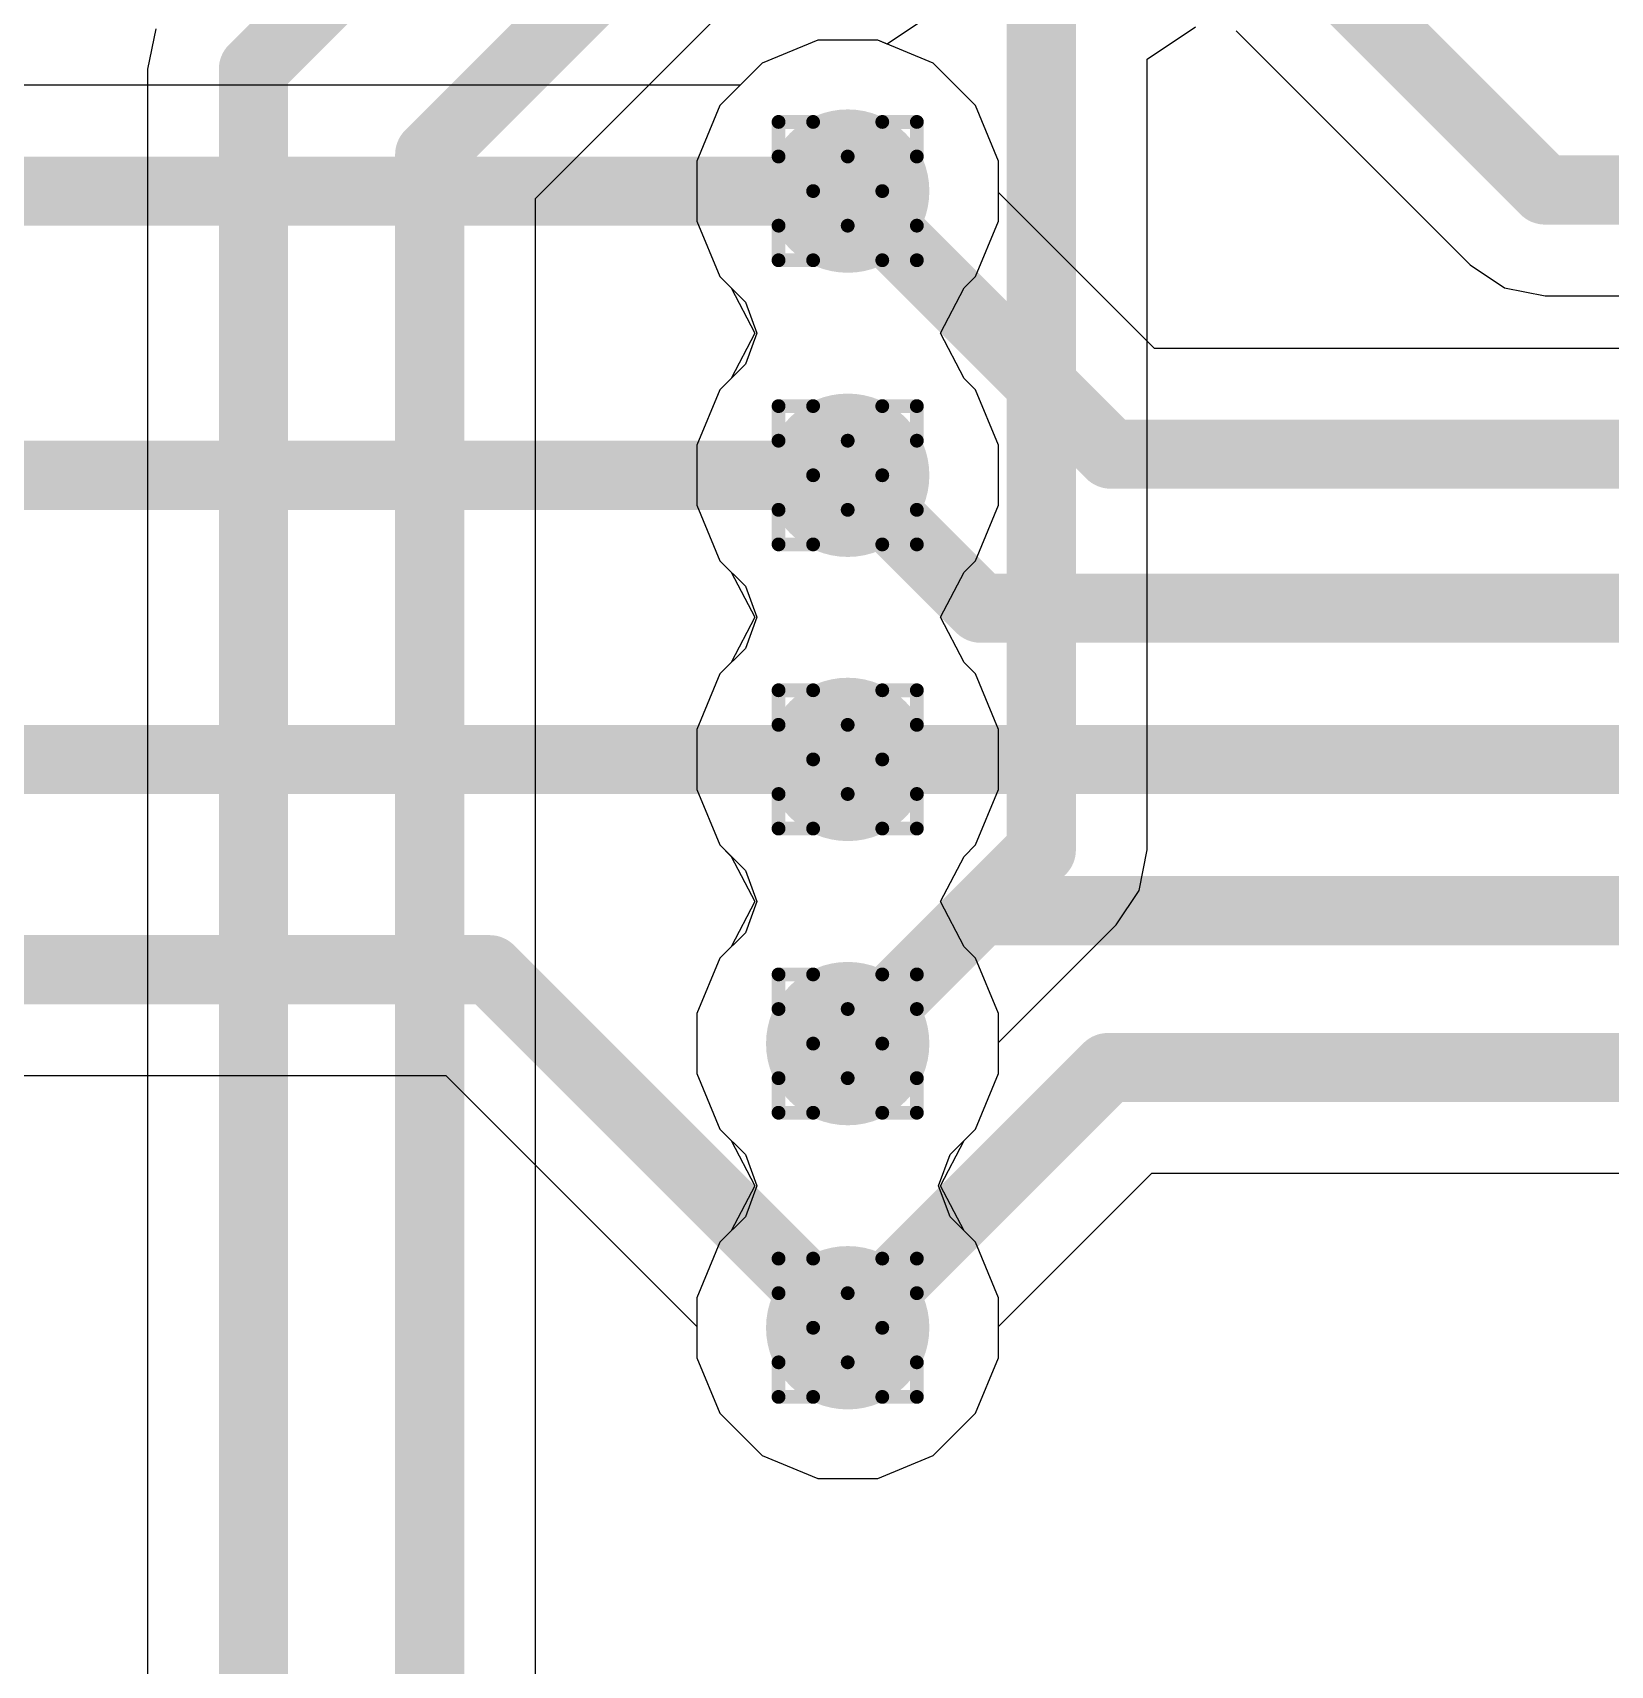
# Model space of a CAD drawing. Header units: inches. Extents: x -11 to 5379, y 0 to 5429.
# Drawn here: x 54.33 to 60.13, y 32.74 to 38.73 of the extents above; entities that cross this region are included whole.
import ezdxf

# ---------------------------------------------------------------- set-up
doc = ezdxf.new("R2010")
doc.units = ezdxf.units.IN
for name, color, linetype in [('Bottom Layer', 5, 'Continuous'), ('Drill Drawing', 1, 'Continuous'), ('GND', 16, 'Continuous'), ('PWR', 76, 'Continuous'), ('Top Layer', 1, 'Continuous'), ('Via Holes', 16, 'Continuous')]:
    doc.layers.add(name, color=color, linetype=linetype)

msp = doc.modelspace()

# ---------------------------------------------------------------- hatches: boundary and pattern name
at = {"layer": 'Bottom Layer'}
h = msp.add_hatch(color=5, dxfattribs=at)
edge = h.paths.add_edge_path()
edge.add_arc((57.3278, 38.1508), 0.3, 0, 360)
h = msp.add_hatch(color=5, dxfattribs=at)
edge = h.paths.add_edge_path()
edge.add_arc((57.3278, 37.107), 0.3, 0, 360)
h = msp.add_hatch(color=5, dxfattribs=at)
edge = h.paths.add_edge_path()
edge.add_arc((57.3278, 36.0633), 0.3, 0, 360)
h = msp.add_hatch(color=5, dxfattribs=at)
edge = h.paths.add_edge_path()
edge.add_arc((57.3278, 35.0195), 0.3, 0, 360)
h = msp.add_hatch(color=5, dxfattribs=at)
edge = h.paths.add_edge_path()
edge.add_arc((57.3278, 33.9758), 0.3, 0, 360)
at = {"layer": 'GND'}
h = msp.add_hatch(color=16, dxfattribs=at)
edge = h.paths.add_edge_path()
edge.add_arc((57.3278, 38.1508), 0.3, 0, 360)
h = msp.add_hatch(color=16, dxfattribs=at)
edge = h.paths.add_edge_path()
edge.add_arc((57.3278, 37.107), 0.3, 0, 360)
h = msp.add_hatch(color=16, dxfattribs=at)
edge = h.paths.add_edge_path()
edge.add_arc((57.3278, 36.0633), 0.3, 0, 360)
h = msp.add_hatch(color=16, dxfattribs=at)
edge = h.paths.add_edge_path()
edge.add_arc((57.3278, 35.0195), 0.3, 0, 360)
h = msp.add_hatch(color=16, dxfattribs=at)
edge = h.paths.add_edge_path()
edge.add_arc((57.3278, 33.9758), 0.3, 0, 360)
at = {"layer": 'PWR'}
h = msp.add_hatch(color=76, dxfattribs=at)
edge = h.paths.add_edge_path()
edge.add_arc((57.3278, 38.1508), 0.3, 0, 360)
h = msp.add_hatch(color=76, dxfattribs=at)
edge = h.paths.add_edge_path()
edge.add_arc((57.3278, 37.107), 0.3, 0, 360)
h = msp.add_hatch(color=76, dxfattribs=at)
edge = h.paths.add_edge_path()
edge.add_arc((57.3278, 36.0633), 0.3, 0, 360)
h = msp.add_hatch(color=76, dxfattribs=at)
edge = h.paths.add_edge_path()
edge.add_arc((57.3278, 35.0195), 0.3, 0, 360)
h = msp.add_hatch(color=76, dxfattribs=at)
edge = h.paths.add_edge_path()
edge.add_arc((57.3278, 33.9758), 0.3, 0, 360)
at = {"layer": 'Top Layer'}
h = msp.add_hatch(color=1, dxfattribs=at)
edge = h.paths.add_edge_path()
edge.add_arc((57.3278, 38.1508), 0.3, 0, 360)
h = msp.add_hatch(color=1, dxfattribs=at)
edge = h.paths.add_edge_path()
edge.add_arc((57.3278, 37.107), 0.3, 0, 360)
h = msp.add_hatch(color=1, dxfattribs=at)
edge = h.paths.add_edge_path()
edge.add_arc((57.3278, 36.0633), 0.3, 0, 360)
h = msp.add_hatch(color=1, dxfattribs=at)
edge = h.paths.add_edge_path()
edge.add_arc((57.3278, 35.0195), 0.3, 0, 360)
h = msp.add_hatch(color=1, dxfattribs=at)
edge = h.paths.add_edge_path()
edge.add_arc((57.3278, 33.9758), 0.3, 0, 360)
at = {"layer": 'Via Holes'}
h = msp.add_hatch(color=7, dxfattribs=at)
edge = h.paths.add_edge_path()
edge.add_arc((57.3278, 38.1508), 0.15, 0, 360)
h = msp.add_hatch(color=7, dxfattribs=at)
edge = h.paths.add_edge_path()
edge.add_arc((57.3278, 37.107), 0.15, 0, 360)
h = msp.add_hatch(color=7, dxfattribs=at)
edge = h.paths.add_edge_path()
edge.add_arc((57.3278, 36.0633), 0.15, 0, 360)
h = msp.add_hatch(color=7, dxfattribs=at)
edge = h.paths.add_edge_path()
edge.add_arc((57.3278, 35.0195), 0.15, 0, 360)
h = msp.add_hatch(color=7, dxfattribs=at)
edge = h.paths.add_edge_path()
edge.add_arc((57.3278, 33.9758), 0.15, 0, 360)

# ---------------------------------------------------------------- linework, layer by layer
at = {"layer": 'Bottom Layer'}
for p, q in [((57.6507, 38.8092), (57.4729, 38.6904)), ((58.4276, 38.6353), (58.6054, 38.7541)), ((57.2176, 38.7048), (57.014, 38.6205)), ((57.438, 38.7048), (57.2176, 38.7048)), ((57.4729, 38.6904), (57.438, 38.7048)), ((57.014, 38.6205), (56.9328, 38.5393)), ((58.4276, 35.7308), (58.4276, 38.6353)), ((56.9328, 38.5393), (36.9202, 38.5393)), ((58.398, 35.5822), (58.4276, 35.7308)), ((58.3138, 35.4562), (58.398, 35.5822)), ((57.8818, 35.0241), (58.3138, 35.4562)), ((57.8818, 34.9093), (57.8818, 35.0241)), ((37.403, 34.9024), (55.8517, 34.9024)), ((55.8517, 34.9024), (56.7738, 33.9804)), ((57.7975, 34.7057), (57.8818, 34.9093)), ((57.7038, 34.6121), (57.7975, 34.7057)), ((57.6611, 34.4976), (57.7038, 34.6121)), ((57.7038, 34.3832), (57.6611, 34.4976)), ((57.7975, 34.2896), (57.7038, 34.3832)), ((57.8818, 34.0859), (57.7975, 34.2896)), ((57.8818, 33.8656), (57.8818, 34.0859)), ((56.7738, 33.9804), (56.7738, 33.8656)), ((56.7738, 33.8656), (56.8581, 33.6619)), ((57.7975, 33.6619), (57.8818, 33.8656)), ((56.8581, 33.6619), (57.014, 33.5061)), ((57.6416, 33.5061), (57.7975, 33.6619)), ((57.014, 33.5061), (57.2176, 33.4218)), ((57.438, 33.4218), (57.6416, 33.5061)), ((57.2176, 33.4218), (57.438, 33.4218))]:
    msp.add_line(p, q, dxfattribs=at)
for points in [[(58.0391, 35.7308, 0.254, 0.254, 0), (58.0391, 54.7563, 0.254, 0.254, 0)], [(36.5252, 38.1508, 0.254, 0.254, 0), (57.3278, 38.1508, 0.254, 0.254, 0)], [(36.847, 37.107, 0.254, 0.254, 0), (57.3278, 37.107, 0.254, 0.254, 0)], [(36.8784, 36.0633, 0.254, 0.254, 0), (57.3278, 36.0633, 0.254, 0.254, 0)], [(57.3278, 35.0195, 0.254, 0.254, 0), (58.0391, 35.7308, 0.254, 0.254, 0)], [(37.2421, 35.2909, 0.254, 0.254, 0), (56.0126, 35.2909, 0.254, 0.254, 0)], [(56.0126, 35.2909, 0.254, 0.254, 0), (57.3278, 33.9758, 0.254, 0.254, 0)]]:
    msp.add_lwpolyline(points, format="xyseb", dxfattribs=at)
for points in [[(57.2643, 38.1508, 0.127, 0.127, 1), (57.3913, 38.1508, 0.127, 0.127, 1)], [(57.2643, 37.107, 0.127, 0.127, 1), (57.3913, 37.107, 0.127, 0.127, 1)], [(57.2643, 36.0633, 0.127, 0.127, 1), (57.3913, 36.0633, 0.127, 0.127, 1)], [(57.9756, 35.7308, 0.127, 0.127, 1), (58.1026, 35.7308, 0.127, 0.127, 1)], [(57.9756, 35.7308, 0.127, 0.127, 1), (58.1026, 35.7308, 0.127, 0.127, 1)], [(55.9491, 35.2909, 0.127, 0.127, 1), (56.0761, 35.2909, 0.127, 0.127, 1)], [(55.9491, 35.2909, 0.127, 0.127, 1), (56.0761, 35.2909, 0.127, 0.127, 1)], [(57.2643, 35.0195, 0.127, 0.127, 1), (57.3913, 35.0195, 0.127, 0.127, 1)], [(57.2643, 33.9758, 0.127, 0.127, 1), (57.3913, 33.9758, 0.127, 0.127, 1)]]:
    msp.add_lwpolyline(points, format="xyseb", close=True, dxfattribs=at)
at = {"layer": 'Drill Drawing'}
for points in [[(57.0738, 38.2778, 0.0508, 0.0508, 0), (57.0738, 38.4048, 0.0508, 0.0508, 0)], [(57.0738, 38.4048, 0.0508, 0.0508, 0), (57.2008, 38.4048, 0.0508, 0.0508, 0)], [(57.2008, 38.4048, 0.0508, 0.0508, 0), (57.3278, 38.2778, 0.0508, 0.0508, 0)], [(57.3278, 38.2778, 0.0508, 0.0508, 0), (57.4548, 38.4048, 0.0508, 0.0508, 0)], [(57.4548, 38.4048, 0.0508, 0.0508, 0), (57.5818, 38.4048, 0.0508, 0.0508, 0)], [(57.5818, 38.2778, 0.0508, 0.0508, 0), (57.5818, 38.4048, 0.0508, 0.0508, 0)], [(57.0738, 38.2778, 0.0508, 0.0508, 0), (57.2008, 38.1508, 0.0508, 0.0508, 0)], [(57.4548, 38.1508, 0.0508, 0.0508, 0), (57.5818, 38.2778, 0.0508, 0.0508, 0)], [(57.0738, 38.0238, 0.0508, 0.0508, 0), (57.2008, 38.1508, 0.0508, 0.0508, 0)], [(57.4548, 38.1508, 0.0508, 0.0508, 0), (57.5818, 38.0238, 0.0508, 0.0508, 0)], [(57.0738, 37.8968, 0.0508, 0.0508, 0), (57.0738, 38.0238, 0.0508, 0.0508, 0)], [(57.2008, 37.8968, 0.0508, 0.0508, 0), (57.3278, 38.0238, 0.0508, 0.0508, 0)], [(57.3278, 38.0238, 0.0508, 0.0508, 0), (57.4548, 37.8968, 0.0508, 0.0508, 0)], [(57.5818, 37.8968, 0.0508, 0.0508, 0), (57.5818, 38.0238, 0.0508, 0.0508, 0)], [(57.0738, 37.8968, 0.0508, 0.0508, 0), (57.2008, 37.8968, 0.0508, 0.0508, 0)], [(57.4548, 37.8968, 0.0508, 0.0508, 0), (57.5818, 37.8968, 0.0508, 0.0508, 0)], [(57.0738, 37.234, 0.0508, 0.0508, 0), (57.0738, 37.361, 0.0508, 0.0508, 0)], [(57.0738, 37.361, 0.0508, 0.0508, 0), (57.2008, 37.361, 0.0508, 0.0508, 0)], [(57.2008, 37.361, 0.0508, 0.0508, 0), (57.3278, 37.234, 0.0508, 0.0508, 0)], [(57.3278, 37.234, 0.0508, 0.0508, 0), (57.4548, 37.361, 0.0508, 0.0508, 0)], [(57.4548, 37.361, 0.0508, 0.0508, 0), (57.5818, 37.361, 0.0508, 0.0508, 0)], [(57.5818, 37.234, 0.0508, 0.0508, 0), (57.5818, 37.361, 0.0508, 0.0508, 0)], [(57.0738, 37.234, 0.0508, 0.0508, 0), (57.2008, 37.107, 0.0508, 0.0508, 0)], [(57.4548, 37.107, 0.0508, 0.0508, 0), (57.5818, 37.234, 0.0508, 0.0508, 0)], [(57.0738, 36.98, 0.0508, 0.0508, 0), (57.2008, 37.107, 0.0508, 0.0508, 0)], [(57.4548, 37.107, 0.0508, 0.0508, 0), (57.5818, 36.98, 0.0508, 0.0508, 0)], [(57.0738, 36.853, 0.0508, 0.0508, 0), (57.0738, 36.98, 0.0508, 0.0508, 0)], [(57.2008, 36.853, 0.0508, 0.0508, 0), (57.3278, 36.98, 0.0508, 0.0508, 0)], [(57.3278, 36.98, 0.0508, 0.0508, 0), (57.4548, 36.853, 0.0508, 0.0508, 0)], [(57.5818, 36.853, 0.0508, 0.0508, 0), (57.5818, 36.98, 0.0508, 0.0508, 0)], [(57.0738, 36.853, 0.0508, 0.0508, 0), (57.2008, 36.853, 0.0508, 0.0508, 0)], [(57.4548, 36.853, 0.0508, 0.0508, 0), (57.5818, 36.853, 0.0508, 0.0508, 0)], [(57.0738, 36.1903, 0.0508, 0.0508, 0), (57.0738, 36.3173, 0.0508, 0.0508, 0)], [(57.0738, 36.3173, 0.0508, 0.0508, 0), (57.2008, 36.3173, 0.0508, 0.0508, 0)], [(57.2008, 36.3173, 0.0508, 0.0508, 0), (57.3278, 36.1903, 0.0508, 0.0508, 0)], [(57.3278, 36.1903, 0.0508, 0.0508, 0), (57.4548, 36.3173, 0.0508, 0.0508, 0)], [(57.4548, 36.3173, 0.0508, 0.0508, 0), (57.5818, 36.3173, 0.0508, 0.0508, 0)], [(57.5818, 36.1903, 0.0508, 0.0508, 0), (57.5818, 36.3173, 0.0508, 0.0508, 0)], [(57.0738, 36.1903, 0.0508, 0.0508, 0), (57.2008, 36.0633, 0.0508, 0.0508, 0)], [(57.4548, 36.0633, 0.0508, 0.0508, 0), (57.5818, 36.1903, 0.0508, 0.0508, 0)], [(57.0738, 35.9363, 0.0508, 0.0508, 0), (57.2008, 36.0633, 0.0508, 0.0508, 0)], [(57.4548, 36.0633, 0.0508, 0.0508, 0), (57.5818, 35.9363, 0.0508, 0.0508, 0)], [(57.0738, 35.8093, 0.0508, 0.0508, 0), (57.0738, 35.9363, 0.0508, 0.0508, 0)], [(57.2008, 35.8093, 0.0508, 0.0508, 0), (57.3278, 35.9363, 0.0508, 0.0508, 0)], [(57.3278, 35.9363, 0.0508, 0.0508, 0), (57.4548, 35.8093, 0.0508, 0.0508, 0)], [(57.5818, 35.8093, 0.0508, 0.0508, 0), (57.5818, 35.9363, 0.0508, 0.0508, 0)], [(57.0738, 35.8093, 0.0508, 0.0508, 0), (57.2008, 35.8093, 0.0508, 0.0508, 0)], [(57.4548, 35.8093, 0.0508, 0.0508, 0), (57.5818, 35.8093, 0.0508, 0.0508, 0)], [(57.0738, 35.1465, 0.0508, 0.0508, 0), (57.0738, 35.2735, 0.0508, 0.0508, 0)], [(57.0738, 35.2735, 0.0508, 0.0508, 0), (57.2008, 35.2735, 0.0508, 0.0508, 0)], [(57.2008, 35.2735, 0.0508, 0.0508, 0), (57.3278, 35.1465, 0.0508, 0.0508, 0)], [(57.3278, 35.1465, 0.0508, 0.0508, 0), (57.4548, 35.2735, 0.0508, 0.0508, 0)], [(57.4548, 35.2735, 0.0508, 0.0508, 0), (57.5818, 35.2735, 0.0508, 0.0508, 0)], [(57.5818, 35.1465, 0.0508, 0.0508, 0), (57.5818, 35.2735, 0.0508, 0.0508, 0)], [(57.0738, 35.1465, 0.0508, 0.0508, 0), (57.2008, 35.0195, 0.0508, 0.0508, 0)], [(57.4548, 35.0195, 0.0508, 0.0508, 0), (57.5818, 35.1465, 0.0508, 0.0508, 0)], [(57.0738, 34.8925, 0.0508, 0.0508, 0), (57.2008, 35.0195, 0.0508, 0.0508, 0)], [(57.4548, 35.0195, 0.0508, 0.0508, 0), (57.5818, 34.8925, 0.0508, 0.0508, 0)], [(57.0738, 34.7655, 0.0508, 0.0508, 0), (57.0738, 34.8925, 0.0508, 0.0508, 0)], [(57.2008, 34.7655, 0.0508, 0.0508, 0), (57.3278, 34.8925, 0.0508, 0.0508, 0)], [(57.3278, 34.8925, 0.0508, 0.0508, 0), (57.4548, 34.7655, 0.0508, 0.0508, 0)], [(57.5818, 34.7655, 0.0508, 0.0508, 0), (57.5818, 34.8925, 0.0508, 0.0508, 0)], [(57.0738, 34.7655, 0.0508, 0.0508, 0), (57.2008, 34.7655, 0.0508, 0.0508, 0)], [(57.4548, 34.7655, 0.0508, 0.0508, 0), (57.5818, 34.7655, 0.0508, 0.0508, 0)], [(57.0738, 34.1028, 0.0508, 0.0508, 0), (57.0738, 34.2298, 0.0508, 0.0508, 0)], [(57.0738, 34.2298, 0.0508, 0.0508, 0), (57.2008, 34.2298, 0.0508, 0.0508, 0)], [(57.2008, 34.2298, 0.0508, 0.0508, 0), (57.3278, 34.1028, 0.0508, 0.0508, 0)], [(57.3278, 34.1028, 0.0508, 0.0508, 0), (57.4548, 34.2298, 0.0508, 0.0508, 0)], [(57.4548, 34.2298, 0.0508, 0.0508, 0), (57.5818, 34.2298, 0.0508, 0.0508, 0)], [(57.5818, 34.1028, 0.0508, 0.0508, 0), (57.5818, 34.2298, 0.0508, 0.0508, 0)], [(57.0738, 34.1028, 0.0508, 0.0508, 0), (57.2008, 33.9758, 0.0508, 0.0508, 0)], [(57.4548, 33.9758, 0.0508, 0.0508, 0), (57.5818, 34.1028, 0.0508, 0.0508, 0)], [(57.0738, 33.8488, 0.0508, 0.0508, 0), (57.2008, 33.9758, 0.0508, 0.0508, 0)], [(57.4548, 33.9758, 0.0508, 0.0508, 0), (57.5818, 33.8488, 0.0508, 0.0508, 0)], [(57.0738, 33.7218, 0.0508, 0.0508, 0), (57.0738, 33.8488, 0.0508, 0.0508, 0)], [(57.2008, 33.7218, 0.0508, 0.0508, 0), (57.3278, 33.8488, 0.0508, 0.0508, 0)], [(57.3278, 33.8488, 0.0508, 0.0508, 0), (57.4548, 33.7218, 0.0508, 0.0508, 0)], [(57.5818, 33.7218, 0.0508, 0.0508, 0), (57.5818, 33.8488, 0.0508, 0.0508, 0)], [(57.0738, 33.7218, 0.0508, 0.0508, 0), (57.2008, 33.7218, 0.0508, 0.0508, 0)], [(57.4548, 33.7218, 0.0508, 0.0508, 0), (57.5818, 33.7218, 0.0508, 0.0508, 0)]]:
    msp.add_lwpolyline(points, format="xyseb", dxfattribs=at)
for points in [[(57.0611, 38.4048, 0.0254, 0.0254, 1), (57.0865, 38.4048, 0.0254, 0.0254, 1)], [(57.0611, 38.4048, 0.0254, 0.0254, 1), (57.0865, 38.4048, 0.0254, 0.0254, 1)], [(57.1881, 38.4048, 0.0254, 0.0254, 1), (57.2135, 38.4048, 0.0254, 0.0254, 1)], [(57.1881, 38.4048, 0.0254, 0.0254, 1), (57.2135, 38.4048, 0.0254, 0.0254, 1)], [(57.4421, 38.4048, 0.0254, 0.0254, 1), (57.4675, 38.4048, 0.0254, 0.0254, 1)], [(57.4421, 38.4048, 0.0254, 0.0254, 1), (57.4675, 38.4048, 0.0254, 0.0254, 1)], [(57.5691, 38.4048, 0.0254, 0.0254, 1), (57.5945, 38.4048, 0.0254, 0.0254, 1)], [(57.5691, 38.4048, 0.0254, 0.0254, 1), (57.5945, 38.4048, 0.0254, 0.0254, 1)], [(57.0611, 38.2778, 0.0254, 0.0254, 1), (57.0865, 38.2778, 0.0254, 0.0254, 1)], [(57.0611, 38.2778, 0.0254, 0.0254, 1), (57.0865, 38.2778, 0.0254, 0.0254, 1)], [(57.3151, 38.2778, 0.0254, 0.0254, 1), (57.3405, 38.2778, 0.0254, 0.0254, 1)], [(57.3151, 38.2778, 0.0254, 0.0254, 1), (57.3405, 38.2778, 0.0254, 0.0254, 1)], [(57.5691, 38.2778, 0.0254, 0.0254, 1), (57.5945, 38.2778, 0.0254, 0.0254, 1)], [(57.5691, 38.2778, 0.0254, 0.0254, 1), (57.5945, 38.2778, 0.0254, 0.0254, 1)], [(57.1881, 38.1508, 0.0254, 0.0254, 1), (57.2135, 38.1508, 0.0254, 0.0254, 1)], [(57.1881, 38.1508, 0.0254, 0.0254, 1), (57.2135, 38.1508, 0.0254, 0.0254, 1)], [(57.4421, 38.1508, 0.0254, 0.0254, 1), (57.4675, 38.1508, 0.0254, 0.0254, 1)], [(57.4421, 38.1508, 0.0254, 0.0254, 1), (57.4675, 38.1508, 0.0254, 0.0254, 1)], [(57.0611, 38.0238, 0.0254, 0.0254, 1), (57.0865, 38.0238, 0.0254, 0.0254, 1)], [(57.0611, 38.0238, 0.0254, 0.0254, 1), (57.0865, 38.0238, 0.0254, 0.0254, 1)], [(57.3151, 38.0238, 0.0254, 0.0254, 1), (57.3405, 38.0238, 0.0254, 0.0254, 1)], [(57.3151, 38.0238, 0.0254, 0.0254, 1), (57.3405, 38.0238, 0.0254, 0.0254, 1)], [(57.5691, 38.0238, 0.0254, 0.0254, 1), (57.5945, 38.0238, 0.0254, 0.0254, 1)], [(57.5691, 38.0238, 0.0254, 0.0254, 1), (57.5945, 38.0238, 0.0254, 0.0254, 1)], [(57.0611, 37.8968, 0.0254, 0.0254, 1), (57.0865, 37.8968, 0.0254, 0.0254, 1)], [(57.0611, 37.8968, 0.0254, 0.0254, 1), (57.0865, 37.8968, 0.0254, 0.0254, 1)], [(57.1881, 37.8968, 0.0254, 0.0254, 1), (57.2135, 37.8968, 0.0254, 0.0254, 1)], [(57.1881, 37.8968, 0.0254, 0.0254, 1), (57.2135, 37.8968, 0.0254, 0.0254, 1)], [(57.4421, 37.8968, 0.0254, 0.0254, 1), (57.4675, 37.8968, 0.0254, 0.0254, 1)], [(57.4421, 37.8968, 0.0254, 0.0254, 1), (57.4675, 37.8968, 0.0254, 0.0254, 1)], [(57.5691, 37.8968, 0.0254, 0.0254, 1), (57.5945, 37.8968, 0.0254, 0.0254, 1)], [(57.5691, 37.8968, 0.0254, 0.0254, 1), (57.5945, 37.8968, 0.0254, 0.0254, 1)], [(57.0611, 37.361, 0.0254, 0.0254, 1), (57.0865, 37.361, 0.0254, 0.0254, 1)], [(57.0611, 37.361, 0.0254, 0.0254, 1), (57.0865, 37.361, 0.0254, 0.0254, 1)], [(57.1881, 37.361, 0.0254, 0.0254, 1), (57.2135, 37.361, 0.0254, 0.0254, 1)], [(57.1881, 37.361, 0.0254, 0.0254, 1), (57.2135, 37.361, 0.0254, 0.0254, 1)], [(57.4421, 37.361, 0.0254, 0.0254, 1), (57.4675, 37.361, 0.0254, 0.0254, 1)], [(57.4421, 37.361, 0.0254, 0.0254, 1), (57.4675, 37.361, 0.0254, 0.0254, 1)], [(57.5691, 37.361, 0.0254, 0.0254, 1), (57.5945, 37.361, 0.0254, 0.0254, 1)], [(57.5691, 37.361, 0.0254, 0.0254, 1), (57.5945, 37.361, 0.0254, 0.0254, 1)], [(57.0611, 37.234, 0.0254, 0.0254, 1), (57.0865, 37.234, 0.0254, 0.0254, 1)], [(57.0611, 37.234, 0.0254, 0.0254, 1), (57.0865, 37.234, 0.0254, 0.0254, 1)], [(57.3151, 37.234, 0.0254, 0.0254, 1), (57.3405, 37.234, 0.0254, 0.0254, 1)], [(57.3151, 37.234, 0.0254, 0.0254, 1), (57.3405, 37.234, 0.0254, 0.0254, 1)], [(57.5691, 37.234, 0.0254, 0.0254, 1), (57.5945, 37.234, 0.0254, 0.0254, 1)], [(57.5691, 37.234, 0.0254, 0.0254, 1), (57.5945, 37.234, 0.0254, 0.0254, 1)], [(57.1881, 37.107, 0.0254, 0.0254, 1), (57.2135, 37.107, 0.0254, 0.0254, 1)], [(57.1881, 37.107, 0.0254, 0.0254, 1), (57.2135, 37.107, 0.0254, 0.0254, 1)], [(57.4421, 37.107, 0.0254, 0.0254, 1), (57.4675, 37.107, 0.0254, 0.0254, 1)], [(57.4421, 37.107, 0.0254, 0.0254, 1), (57.4675, 37.107, 0.0254, 0.0254, 1)], [(57.0611, 36.98, 0.0254, 0.0254, 1), (57.0865, 36.98, 0.0254, 0.0254, 1)], [(57.0611, 36.98, 0.0254, 0.0254, 1), (57.0865, 36.98, 0.0254, 0.0254, 1)], [(57.3151, 36.98, 0.0254, 0.0254, 1), (57.3405, 36.98, 0.0254, 0.0254, 1)], [(57.3151, 36.98, 0.0254, 0.0254, 1), (57.3405, 36.98, 0.0254, 0.0254, 1)], [(57.5691, 36.98, 0.0254, 0.0254, 1), (57.5945, 36.98, 0.0254, 0.0254, 1)], [(57.5691, 36.98, 0.0254, 0.0254, 1), (57.5945, 36.98, 0.0254, 0.0254, 1)], [(57.0611, 36.853, 0.0254, 0.0254, 1), (57.0865, 36.853, 0.0254, 0.0254, 1)], [(57.0611, 36.853, 0.0254, 0.0254, 1), (57.0865, 36.853, 0.0254, 0.0254, 1)], [(57.1881, 36.853, 0.0254, 0.0254, 1), (57.2135, 36.853, 0.0254, 0.0254, 1)], [(57.1881, 36.853, 0.0254, 0.0254, 1), (57.2135, 36.853, 0.0254, 0.0254, 1)], [(57.4421, 36.853, 0.0254, 0.0254, 1), (57.4675, 36.853, 0.0254, 0.0254, 1)], [(57.4421, 36.853, 0.0254, 0.0254, 1), (57.4675, 36.853, 0.0254, 0.0254, 1)], [(57.5691, 36.853, 0.0254, 0.0254, 1), (57.5945, 36.853, 0.0254, 0.0254, 1)], [(57.5691, 36.853, 0.0254, 0.0254, 1), (57.5945, 36.853, 0.0254, 0.0254, 1)], [(57.0611, 36.3173, 0.0254, 0.0254, 1), (57.0865, 36.3173, 0.0254, 0.0254, 1)], [(57.0611, 36.3173, 0.0254, 0.0254, 1), (57.0865, 36.3173, 0.0254, 0.0254, 1)], [(57.1881, 36.3173, 0.0254, 0.0254, 1), (57.2135, 36.3173, 0.0254, 0.0254, 1)], [(57.1881, 36.3173, 0.0254, 0.0254, 1), (57.2135, 36.3173, 0.0254, 0.0254, 1)], [(57.4421, 36.3173, 0.0254, 0.0254, 1), (57.4675, 36.3173, 0.0254, 0.0254, 1)], [(57.4421, 36.3173, 0.0254, 0.0254, 1), (57.4675, 36.3173, 0.0254, 0.0254, 1)], [(57.5691, 36.3173, 0.0254, 0.0254, 1), (57.5945, 36.3173, 0.0254, 0.0254, 1)], [(57.5691, 36.3173, 0.0254, 0.0254, 1), (57.5945, 36.3173, 0.0254, 0.0254, 1)], [(57.0611, 36.1903, 0.0254, 0.0254, 1), (57.0865, 36.1903, 0.0254, 0.0254, 1)], [(57.0611, 36.1903, 0.0254, 0.0254, 1), (57.0865, 36.1903, 0.0254, 0.0254, 1)], [(57.3151, 36.1903, 0.0254, 0.0254, 1), (57.3405, 36.1903, 0.0254, 0.0254, 1)], [(57.3151, 36.1903, 0.0254, 0.0254, 1), (57.3405, 36.1903, 0.0254, 0.0254, 1)], [(57.5691, 36.1903, 0.0254, 0.0254, 1), (57.5945, 36.1903, 0.0254, 0.0254, 1)], [(57.5691, 36.1903, 0.0254, 0.0254, 1), (57.5945, 36.1903, 0.0254, 0.0254, 1)], [(57.1881, 36.0633, 0.0254, 0.0254, 1), (57.2135, 36.0633, 0.0254, 0.0254, 1)], [(57.1881, 36.0633, 0.0254, 0.0254, 1), (57.2135, 36.0633, 0.0254, 0.0254, 1)], [(57.4421, 36.0633, 0.0254, 0.0254, 1), (57.4675, 36.0633, 0.0254, 0.0254, 1)], [(57.4421, 36.0633, 0.0254, 0.0254, 1), (57.4675, 36.0633, 0.0254, 0.0254, 1)], [(57.0611, 35.9363, 0.0254, 0.0254, 1), (57.0865, 35.9363, 0.0254, 0.0254, 1)], [(57.0611, 35.9363, 0.0254, 0.0254, 1), (57.0865, 35.9363, 0.0254, 0.0254, 1)], [(57.3151, 35.9363, 0.0254, 0.0254, 1), (57.3405, 35.9363, 0.0254, 0.0254, 1)], [(57.3151, 35.9363, 0.0254, 0.0254, 1), (57.3405, 35.9363, 0.0254, 0.0254, 1)], [(57.5691, 35.9363, 0.0254, 0.0254, 1), (57.5945, 35.9363, 0.0254, 0.0254, 1)], [(57.5691, 35.9363, 0.0254, 0.0254, 1), (57.5945, 35.9363, 0.0254, 0.0254, 1)], [(57.0611, 35.8093, 0.0254, 0.0254, 1), (57.0865, 35.8093, 0.0254, 0.0254, 1)], [(57.0611, 35.8093, 0.0254, 0.0254, 1), (57.0865, 35.8093, 0.0254, 0.0254, 1)], [(57.1881, 35.8093, 0.0254, 0.0254, 1), (57.2135, 35.8093, 0.0254, 0.0254, 1)], [(57.1881, 35.8093, 0.0254, 0.0254, 1), (57.2135, 35.8093, 0.0254, 0.0254, 1)], [(57.4421, 35.8093, 0.0254, 0.0254, 1), (57.4675, 35.8093, 0.0254, 0.0254, 1)], [(57.4421, 35.8093, 0.0254, 0.0254, 1), (57.4675, 35.8093, 0.0254, 0.0254, 1)], [(57.5691, 35.8093, 0.0254, 0.0254, 1), (57.5945, 35.8093, 0.0254, 0.0254, 1)], [(57.5691, 35.8093, 0.0254, 0.0254, 1), (57.5945, 35.8093, 0.0254, 0.0254, 1)], [(57.0611, 35.2735, 0.0254, 0.0254, 1), (57.0865, 35.2735, 0.0254, 0.0254, 1)], [(57.0611, 35.2735, 0.0254, 0.0254, 1), (57.0865, 35.2735, 0.0254, 0.0254, 1)], [(57.1881, 35.2735, 0.0254, 0.0254, 1), (57.2135, 35.2735, 0.0254, 0.0254, 1)], [(57.1881, 35.2735, 0.0254, 0.0254, 1), (57.2135, 35.2735, 0.0254, 0.0254, 1)], [(57.4421, 35.2735, 0.0254, 0.0254, 1), (57.4675, 35.2735, 0.0254, 0.0254, 1)], [(57.4421, 35.2735, 0.0254, 0.0254, 1), (57.4675, 35.2735, 0.0254, 0.0254, 1)], [(57.5691, 35.2735, 0.0254, 0.0254, 1), (57.5945, 35.2735, 0.0254, 0.0254, 1)], [(57.5691, 35.2735, 0.0254, 0.0254, 1), (57.5945, 35.2735, 0.0254, 0.0254, 1)], [(57.0611, 35.1465, 0.0254, 0.0254, 1), (57.0865, 35.1465, 0.0254, 0.0254, 1)], [(57.0611, 35.1465, 0.0254, 0.0254, 1), (57.0865, 35.1465, 0.0254, 0.0254, 1)], [(57.3151, 35.1465, 0.0254, 0.0254, 1), (57.3405, 35.1465, 0.0254, 0.0254, 1)], [(57.3151, 35.1465, 0.0254, 0.0254, 1), (57.3405, 35.1465, 0.0254, 0.0254, 1)], [(57.5691, 35.1465, 0.0254, 0.0254, 1), (57.5945, 35.1465, 0.0254, 0.0254, 1)], [(57.5691, 35.1465, 0.0254, 0.0254, 1), (57.5945, 35.1465, 0.0254, 0.0254, 1)], [(57.1881, 35.0195, 0.0254, 0.0254, 1), (57.2135, 35.0195, 0.0254, 0.0254, 1)], [(57.1881, 35.0195, 0.0254, 0.0254, 1), (57.2135, 35.0195, 0.0254, 0.0254, 1)], [(57.4421, 35.0195, 0.0254, 0.0254, 1), (57.4675, 35.0195, 0.0254, 0.0254, 1)], [(57.4421, 35.0195, 0.0254, 0.0254, 1), (57.4675, 35.0195, 0.0254, 0.0254, 1)], [(57.0611, 34.8925, 0.0254, 0.0254, 1), (57.0865, 34.8925, 0.0254, 0.0254, 1)], [(57.0611, 34.8925, 0.0254, 0.0254, 1), (57.0865, 34.8925, 0.0254, 0.0254, 1)], [(57.3151, 34.8925, 0.0254, 0.0254, 1), (57.3405, 34.8925, 0.0254, 0.0254, 1)], [(57.3151, 34.8925, 0.0254, 0.0254, 1), (57.3405, 34.8925, 0.0254, 0.0254, 1)], [(57.5691, 34.8925, 0.0254, 0.0254, 1), (57.5945, 34.8925, 0.0254, 0.0254, 1)], [(57.5691, 34.8925, 0.0254, 0.0254, 1), (57.5945, 34.8925, 0.0254, 0.0254, 1)], [(57.0611, 34.7655, 0.0254, 0.0254, 1), (57.0865, 34.7655, 0.0254, 0.0254, 1)], [(57.0611, 34.7655, 0.0254, 0.0254, 1), (57.0865, 34.7655, 0.0254, 0.0254, 1)], [(57.1881, 34.7655, 0.0254, 0.0254, 1), (57.2135, 34.7655, 0.0254, 0.0254, 1)], [(57.1881, 34.7655, 0.0254, 0.0254, 1), (57.2135, 34.7655, 0.0254, 0.0254, 1)], [(57.4421, 34.7655, 0.0254, 0.0254, 1), (57.4675, 34.7655, 0.0254, 0.0254, 1)], [(57.4421, 34.7655, 0.0254, 0.0254, 1), (57.4675, 34.7655, 0.0254, 0.0254, 1)], [(57.5691, 34.7655, 0.0254, 0.0254, 1), (57.5945, 34.7655, 0.0254, 0.0254, 1)], [(57.5691, 34.7655, 0.0254, 0.0254, 1), (57.5945, 34.7655, 0.0254, 0.0254, 1)], [(57.0611, 34.2298, 0.0254, 0.0254, 1), (57.0865, 34.2298, 0.0254, 0.0254, 1)], [(57.0611, 34.2298, 0.0254, 0.0254, 1), (57.0865, 34.2298, 0.0254, 0.0254, 1)], [(57.1881, 34.2298, 0.0254, 0.0254, 1), (57.2135, 34.2298, 0.0254, 0.0254, 1)], [(57.1881, 34.2298, 0.0254, 0.0254, 1), (57.2135, 34.2298, 0.0254, 0.0254, 1)], [(57.4421, 34.2298, 0.0254, 0.0254, 1), (57.4675, 34.2298, 0.0254, 0.0254, 1)], [(57.4421, 34.2298, 0.0254, 0.0254, 1), (57.4675, 34.2298, 0.0254, 0.0254, 1)], [(57.5691, 34.2298, 0.0254, 0.0254, 1), (57.5945, 34.2298, 0.0254, 0.0254, 1)], [(57.5691, 34.2298, 0.0254, 0.0254, 1), (57.5945, 34.2298, 0.0254, 0.0254, 1)], [(57.0611, 34.1028, 0.0254, 0.0254, 1), (57.0865, 34.1028, 0.0254, 0.0254, 1)], [(57.0611, 34.1028, 0.0254, 0.0254, 1), (57.0865, 34.1028, 0.0254, 0.0254, 1)], [(57.3151, 34.1028, 0.0254, 0.0254, 1), (57.3405, 34.1028, 0.0254, 0.0254, 1)], [(57.3151, 34.1028, 0.0254, 0.0254, 1), (57.3405, 34.1028, 0.0254, 0.0254, 1)], [(57.5691, 34.1028, 0.0254, 0.0254, 1), (57.5945, 34.1028, 0.0254, 0.0254, 1)], [(57.5691, 34.1028, 0.0254, 0.0254, 1), (57.5945, 34.1028, 0.0254, 0.0254, 1)], [(57.1881, 33.9758, 0.0254, 0.0254, 1), (57.2135, 33.9758, 0.0254, 0.0254, 1)], [(57.1881, 33.9758, 0.0254, 0.0254, 1), (57.2135, 33.9758, 0.0254, 0.0254, 1)], [(57.4421, 33.9758, 0.0254, 0.0254, 1), (57.4675, 33.9758, 0.0254, 0.0254, 1)], [(57.4421, 33.9758, 0.0254, 0.0254, 1), (57.4675, 33.9758, 0.0254, 0.0254, 1)], [(57.0611, 33.8488, 0.0254, 0.0254, 1), (57.0865, 33.8488, 0.0254, 0.0254, 1)], [(57.0611, 33.8488, 0.0254, 0.0254, 1), (57.0865, 33.8488, 0.0254, 0.0254, 1)], [(57.3151, 33.8488, 0.0254, 0.0254, 1), (57.3405, 33.8488, 0.0254, 0.0254, 1)], [(57.3151, 33.8488, 0.0254, 0.0254, 1), (57.3405, 33.8488, 0.0254, 0.0254, 1)], [(57.5691, 33.8488, 0.0254, 0.0254, 1), (57.5945, 33.8488, 0.0254, 0.0254, 1)], [(57.5691, 33.8488, 0.0254, 0.0254, 1), (57.5945, 33.8488, 0.0254, 0.0254, 1)], [(57.0611, 33.7218, 0.0254, 0.0254, 1), (57.0865, 33.7218, 0.0254, 0.0254, 1)], [(57.0611, 33.7218, 0.0254, 0.0254, 1), (57.0865, 33.7218, 0.0254, 0.0254, 1)], [(57.1881, 33.7218, 0.0254, 0.0254, 1), (57.2135, 33.7218, 0.0254, 0.0254, 1)], [(57.1881, 33.7218, 0.0254, 0.0254, 1), (57.2135, 33.7218, 0.0254, 0.0254, 1)], [(57.4421, 33.7218, 0.0254, 0.0254, 1), (57.4675, 33.7218, 0.0254, 0.0254, 1)], [(57.4421, 33.7218, 0.0254, 0.0254, 1), (57.4675, 33.7218, 0.0254, 0.0254, 1)], [(57.5691, 33.7218, 0.0254, 0.0254, 1), (57.5945, 33.7218, 0.0254, 0.0254, 1)], [(57.5691, 33.7218, 0.0254, 0.0254, 1), (57.5945, 33.7218, 0.0254, 0.0254, 1)]]:
    msp.add_lwpolyline(points, format="xyseb", close=True, dxfattribs=at)
at = {"layer": 'GND'}
for p, q in [((57.2176, 38.7048), (57.014, 38.6205)), ((57.438, 38.7048), (57.2176, 38.7048)), ((57.6416, 38.6205), (57.438, 38.7048)), ((57.014, 38.6205), (56.8581, 38.4646)), ((57.7975, 38.4646), (57.6416, 38.6205)), ((56.8581, 38.4646), (56.7738, 38.261)), ((57.8818, 38.261), (57.7975, 38.4646)), ((56.7738, 38.261), (56.7738, 38.0406)), ((57.8818, 38.0406), (57.8818, 38.261)), ((56.7738, 38.0406), (56.8581, 37.837)), ((57.7975, 37.837), (57.8818, 38.0406)), ((56.8581, 37.837), (56.9003, 37.7949)), ((56.9003, 37.7949), (56.9868, 37.6289)), ((57.6688, 37.6289), (57.7553, 37.7949)), ((57.7553, 37.7949), (57.7975, 37.837)), ((56.9868, 37.6289), (56.9003, 37.463)), ((57.7553, 37.463), (57.6688, 37.6289)), ((56.8581, 37.4209), (56.7738, 37.2172)), ((56.9003, 37.463), (56.8581, 37.4209)), ((57.7975, 37.4209), (57.7553, 37.463)), ((57.8818, 37.2172), (57.7975, 37.4209)), ((56.7738, 37.2172), (56.7738, 36.9968)), ((57.8818, 36.9968), (57.8818, 37.2172)), ((56.7738, 36.9968), (56.8581, 36.7932)), ((57.7975, 36.7932), (57.8818, 36.9968)), ((56.8581, 36.7932), (56.9003, 36.7511)), ((57.7553, 36.7511), (57.7975, 36.7932)), ((56.9003, 36.7511), (56.9868, 36.5852)), ((57.6688, 36.5852), (57.7553, 36.7511)), ((56.9868, 36.5852), (56.9003, 36.4192)), ((57.7553, 36.4192), (57.6688, 36.5852)), ((56.9003, 36.4192), (56.8581, 36.3771)), ((57.7975, 36.3771), (57.7553, 36.4192)), ((56.8581, 36.3771), (56.7738, 36.1735)), ((57.8818, 36.1735), (57.7975, 36.3771)), ((56.7738, 36.1735), (56.7738, 35.9531)), ((57.8818, 35.9531), (57.8818, 36.1735)), ((56.7738, 35.9531), (56.8581, 35.7495)), ((57.7975, 35.7495), (57.8818, 35.9531)), ((56.8581, 35.7495), (56.9003, 35.7073)), ((57.7553, 35.7073), (57.7975, 35.7495)), ((56.9003, 35.7073), (56.9868, 35.5414)), ((57.6688, 35.5414), (57.7553, 35.7073)), ((56.9868, 35.5414), (56.9003, 35.3755)), ((57.7553, 35.3755), (57.6688, 35.5414)), ((56.8581, 35.3333), (56.7738, 35.1297)), ((56.9003, 35.3755), (56.8581, 35.3333)), ((57.7975, 35.3333), (57.7553, 35.3755)), ((57.8818, 35.1297), (57.7975, 35.3333)), ((56.7738, 35.1297), (56.7738, 34.9093)), ((57.8818, 34.9093), (57.8818, 35.1297)), ((56.7738, 34.9093), (56.8581, 34.7057)), ((57.7975, 34.7057), (57.8818, 34.9093)), ((56.8581, 34.7057), (56.9003, 34.6636)), ((56.9003, 34.6636), (56.9868, 34.4976)), ((57.6688, 34.4976), (57.7553, 34.6636)), ((57.7553, 34.6636), (57.7975, 34.7057)), ((56.9868, 34.4976), (56.9003, 34.3317)), ((57.7553, 34.3317), (57.6688, 34.4976)), ((56.9003, 34.3317), (56.8581, 34.2896)), ((57.7975, 34.2896), (57.7553, 34.3317)), ((56.8581, 34.2896), (56.7738, 34.0859)), ((57.8818, 34.0859), (57.7975, 34.2896)), ((56.7738, 34.0859), (56.7738, 33.8656)), ((57.8818, 33.8656), (57.8818, 34.0859)), ((56.7738, 33.8656), (56.8581, 33.6619)), ((57.7975, 33.6619), (57.8818, 33.8656)), ((56.8581, 33.6619), (57.014, 33.5061)), ((57.6416, 33.5061), (57.7975, 33.6619)), ((57.014, 33.5061), (57.2176, 33.4218)), ((57.438, 33.4218), (57.6416, 33.5061)), ((57.2176, 33.4218), (57.438, 33.4218))]:
    msp.add_line(p, q, dxfattribs=at)
at = {"layer": 'PWR'}
for p, q in [((57.2176, 38.7048), (57.014, 38.6205)), ((57.438, 38.7048), (57.2176, 38.7048)), ((57.6416, 38.6205), (57.438, 38.7048)), ((57.014, 38.6205), (56.8581, 38.4646)), ((57.7975, 38.4646), (57.6416, 38.6205)), ((56.8581, 38.4646), (56.7738, 38.261)), ((57.8818, 38.261), (57.7975, 38.4646)), ((56.7738, 38.261), (56.7738, 38.0406)), ((57.8818, 38.0406), (57.8818, 38.261)), ((56.7738, 38.0406), (56.8581, 37.837)), ((57.7975, 37.837), (57.8818, 38.0406)), ((56.8581, 37.837), (56.9003, 37.7949)), ((56.9003, 37.7949), (56.9868, 37.6289)), ((57.6688, 37.6289), (57.7553, 37.7949)), ((57.7553, 37.7949), (57.7975, 37.837)), ((56.9868, 37.6289), (56.9003, 37.463)), ((57.7553, 37.463), (57.6688, 37.6289)), ((56.8581, 37.4209), (56.7738, 37.2172)), ((56.9003, 37.463), (56.8581, 37.4209)), ((57.7975, 37.4209), (57.7553, 37.463)), ((57.8818, 37.2172), (57.7975, 37.4209)), ((56.7738, 37.2172), (56.7738, 36.9968)), ((57.8818, 36.9968), (57.8818, 37.2172)), ((56.7738, 36.9968), (56.8581, 36.7932)), ((57.7975, 36.7932), (57.8818, 36.9968)), ((56.8581, 36.7932), (56.9003, 36.7511)), ((57.7553, 36.7511), (57.7975, 36.7932)), ((56.9003, 36.7511), (56.9868, 36.5852)), ((57.6688, 36.5852), (57.7553, 36.7511)), ((56.9868, 36.5852), (56.9003, 36.4192)), ((57.7553, 36.4192), (57.6688, 36.5852)), ((56.9003, 36.4192), (56.8581, 36.3771)), ((57.7975, 36.3771), (57.7553, 36.4192)), ((56.8581, 36.3771), (56.7738, 36.1735)), ((57.8818, 36.1735), (57.7975, 36.3771)), ((56.7738, 36.1735), (56.7738, 35.9531)), ((57.8818, 35.9531), (57.8818, 36.1735)), ((56.7738, 35.9531), (56.8581, 35.7495)), ((57.7975, 35.7495), (57.8818, 35.9531)), ((56.8581, 35.7495), (56.9003, 35.7073)), ((57.7553, 35.7073), (57.7975, 35.7495)), ((56.9003, 35.7073), (56.9868, 35.5414)), ((57.6688, 35.5414), (57.7553, 35.7073)), ((56.9868, 35.5414), (56.9003, 35.3755)), ((57.7553, 35.3755), (57.6688, 35.5414)), ((56.8581, 35.3333), (56.7738, 35.1297)), ((56.9003, 35.3755), (56.8581, 35.3333)), ((57.7975, 35.3333), (57.7553, 35.3755)), ((57.8818, 35.1297), (57.7975, 35.3333)), ((56.7738, 35.1297), (56.7738, 34.9093)), ((57.8818, 34.9093), (57.8818, 35.1297)), ((56.7738, 34.9093), (56.8581, 34.7057)), ((57.7975, 34.7057), (57.8818, 34.9093)), ((56.8581, 34.7057), (56.9003, 34.6636)), ((56.9003, 34.6636), (56.9868, 34.4976)), ((57.6688, 34.4976), (57.7553, 34.6636)), ((57.7553, 34.6636), (57.7975, 34.7057)), ((56.9868, 34.4976), (56.9003, 34.3317)), ((57.7553, 34.3317), (57.6688, 34.4976)), ((56.9003, 34.3317), (56.8581, 34.2896)), ((57.7975, 34.2896), (57.7553, 34.3317)), ((56.8581, 34.2896), (56.7738, 34.0859)), ((57.8818, 34.0859), (57.7975, 34.2896)), ((56.7738, 34.0859), (56.7738, 33.8656)), ((57.8818, 33.8656), (57.8818, 34.0859)), ((56.7738, 33.8656), (56.8581, 33.6619)), ((57.7975, 33.6619), (57.8818, 33.8656)), ((56.8581, 33.6619), (57.014, 33.5061)), ((57.6416, 33.5061), (57.7975, 33.6619)), ((57.014, 33.5061), (57.2176, 33.4218)), ((57.438, 33.4218), (57.6416, 33.5061)), ((57.2176, 33.4218), (57.438, 33.4218))]:
    msp.add_line(p, q, dxfattribs=at)
at = {"layer": 'Top Layer'}
for p, q in [((56.1808, 38.1238), (59.0734, 41.0164)), ((54.7859, 38.7473), (54.7563, 38.5986)), ((57.2176, 38.7048), (57.014, 38.6205)), ((57.438, 38.7048), (57.2176, 38.7048)), ((57.6416, 38.6205), (57.438, 38.7048)), ((58.7548, 38.7398), (59.6146, 37.88)), ((57.014, 38.6205), (56.8581, 38.4646)), ((57.7975, 38.4646), (57.6416, 38.6205)), ((54.7563, 38.5986), (54.7563, 30.3143)), ((56.8581, 38.4646), (56.7738, 38.261)), ((57.8818, 38.261), (57.7975, 38.4646)), ((56.7738, 38.261), (56.7738, 38.0406)), ((57.8818, 38.1462), (57.8818, 38.261)), ((58.4549, 37.5731), (57.8818, 38.1462)), ((56.1808, 26.6003), (56.1808, 38.1238)), ((56.7738, 38.0406), (56.8581, 37.837)), ((59.6146, 37.88), (59.7407, 37.7958)), ((56.8581, 37.837), (56.9518, 37.7434)), ((59.7407, 37.7958), (59.8893, 37.7662)), ((56.9518, 37.7434), (56.9945, 37.6289)), ((59.8893, 37.7662), (99.3745, 37.7662)), ((56.9945, 37.6289), (56.9518, 37.5145)), ((99.7781, 37.5731), (58.4549, 37.5731)), ((56.9518, 37.5145), (56.8581, 37.4209)), ((56.8581, 37.4209), (56.7738, 37.2172)), ((56.7738, 37.2172), (56.7738, 36.9968)), ((56.7738, 36.9968), (56.8581, 36.7932)), ((56.8581, 36.7932), (56.9518, 36.6996)), ((56.9518, 36.6996), (56.9945, 36.5852)), ((56.9945, 36.5852), (56.9518, 36.4707)), ((56.9518, 36.4707), (56.8581, 36.3771)), ((56.8581, 36.3771), (56.7738, 36.1735)), ((56.7738, 36.1735), (56.7738, 35.9531)), ((56.7738, 35.9531), (56.8581, 35.7495)), ((56.8581, 35.7495), (56.9518, 35.6558)), ((56.9518, 35.6558), (56.9945, 35.5414)), ((56.9945, 35.5414), (56.9518, 35.4269)), ((56.9518, 35.4269), (56.8581, 35.3333)), ((56.8581, 35.3333), (56.7738, 35.1297)), ((56.7738, 35.1297), (56.7738, 34.9093)), ((56.7738, 34.9093), (56.8581, 34.7057)), ((56.8581, 34.7057), (56.9518, 34.6121)), ((56.9518, 34.6121), (56.9945, 34.4976)), ((57.8818, 33.9804), (58.4444, 34.543)), ((58.4444, 34.543), (101.0628, 34.543)), ((56.9945, 34.4976), (56.9518, 34.3832)), ((56.9518, 34.3832), (56.8581, 34.2896)), ((56.8581, 34.2896), (56.7738, 34.0859)), ((56.7738, 34.0859), (56.7738, 33.8656)), ((57.8818, 33.8656), (57.8818, 33.9804)), ((56.7738, 33.8656), (56.8581, 33.6619)), ((57.7975, 33.6619), (57.8818, 33.8656)), ((56.8581, 33.6619), (57.014, 33.5061)), ((57.6416, 33.5061), (57.7975, 33.6619)), ((57.014, 33.5061), (57.2176, 33.4218)), ((57.438, 33.4218), (57.6416, 33.5061)), ((57.2176, 33.4218), (57.438, 33.4218))]:
    msp.add_line(p, q, dxfattribs=at)
for points in [[(55.1448, 38.5986, 0.254, 0.254, 0), (58.5541, 42.008, 0.254, 0.254, 0)], [(55.7923, 38.2847, 0.254, 0.254, 0), (58.9125, 41.4048, 0.254, 0.254, 0)], [(58.7502, 39.2938, 0.254, 0.254, 0), (59.8893, 38.1547, 0.254, 0.254, 0)], [(55.1448, 30.1534, 0.254, 0.254, 0), (55.1448, 38.5986, 0.254, 0.254, 0)], [(55.7923, 26.0288, 0.254, 0.254, 0), (55.7923, 38.2847, 0.254, 0.254, 0)], [(57.3278, 38.1508, 0.254, 0.254, 0), (58.294, 37.1846, 0.254, 0.254, 0)], [(59.8893, 38.1547, 0.254, 0.254, 0), (99.3745, 38.1547, 0.254, 0.254, 0)], [(58.294, 37.1846, 0.254, 0.254, 0), (99.939, 37.1846, 0.254, 0.254, 0)], [(57.3278, 37.107, 0.254, 0.254, 0), (57.8161, 36.6187, 0.254, 0.254, 0)], [(57.8161, 36.6187, 0.254, 0.254, 0), (100.2502, 36.6187, 0.254, 0.254, 0)], [(57.3278, 36.0633, 0.254, 0.254, 0), (100.5321, 36.0633, 0.254, 0.254, 0)], [(57.3278, 35.0195, 0.254, 0.254, 0), (57.8161, 35.5078, 0.254, 0.254, 0)], [(57.8161, 35.5078, 0.254, 0.254, 0), (100.7862, 35.5078, 0.254, 0.254, 0)], [(57.3278, 33.9758, 0.254, 0.254, 0), (58.2835, 34.9314, 0.254, 0.254, 0)], [(58.2835, 34.9314, 0.254, 0.254, 0), (101.0628, 34.9314, 0.254, 0.254, 0)]]:
    msp.add_lwpolyline(points, format="xyseb", dxfattribs=at)
for points in [[(55.0813, 38.5986, 0.127, 0.127, 1), (55.2083, 38.5986, 0.127, 0.127, 1)], [(55.0813, 38.5986, 0.127, 0.127, 1), (55.2083, 38.5986, 0.127, 0.127, 1)], [(55.7288, 38.2847, 0.127, 0.127, 1), (55.8558, 38.2847, 0.127, 0.127, 1)], [(55.7288, 38.2847, 0.127, 0.127, 1), (55.8558, 38.2847, 0.127, 0.127, 1)], [(57.2643, 38.1508, 0.127, 0.127, 1), (57.3913, 38.1508, 0.127, 0.127, 1)], [(59.8258, 38.1547, 0.127, 0.127, 1), (59.9528, 38.1547, 0.127, 0.127, 1)], [(59.8258, 38.1547, 0.127, 0.127, 1), (59.9528, 38.1547, 0.127, 0.127, 1)], [(58.2305, 37.1846, 0.127, 0.127, 1), (58.3575, 37.1846, 0.127, 0.127, 1)], [(58.2305, 37.1846, 0.127, 0.127, 1), (58.3575, 37.1846, 0.127, 0.127, 1)], [(57.2643, 37.107, 0.127, 0.127, 1), (57.3913, 37.107, 0.127, 0.127, 1)], [(57.7526, 36.6187, 0.127, 0.127, 1), (57.8796, 36.6187, 0.127, 0.127, 1)], [(57.7526, 36.6187, 0.127, 0.127, 1), (57.8796, 36.6187, 0.127, 0.127, 1)], [(57.2643, 36.0633, 0.127, 0.127, 1), (57.3913, 36.0633, 0.127, 0.127, 1)], [(57.7526, 35.5078, 0.127, 0.127, 1), (57.8796, 35.5078, 0.127, 0.127, 1)], [(57.7526, 35.5078, 0.127, 0.127, 1), (57.8796, 35.5078, 0.127, 0.127, 1)], [(57.2643, 35.0195, 0.127, 0.127, 1), (57.3913, 35.0195, 0.127, 0.127, 1)], [(58.22, 34.9314, 0.127, 0.127, 1), (58.347, 34.9314, 0.127, 0.127, 1)], [(58.22, 34.9314, 0.127, 0.127, 1), (58.347, 34.9314, 0.127, 0.127, 1)], [(57.2643, 33.9758, 0.127, 0.127, 1), (57.3913, 33.9758, 0.127, 0.127, 1)]]:
    msp.add_lwpolyline(points, format="xyseb", close=True, dxfattribs=at)

doc.saveas('drawing.dxf')
